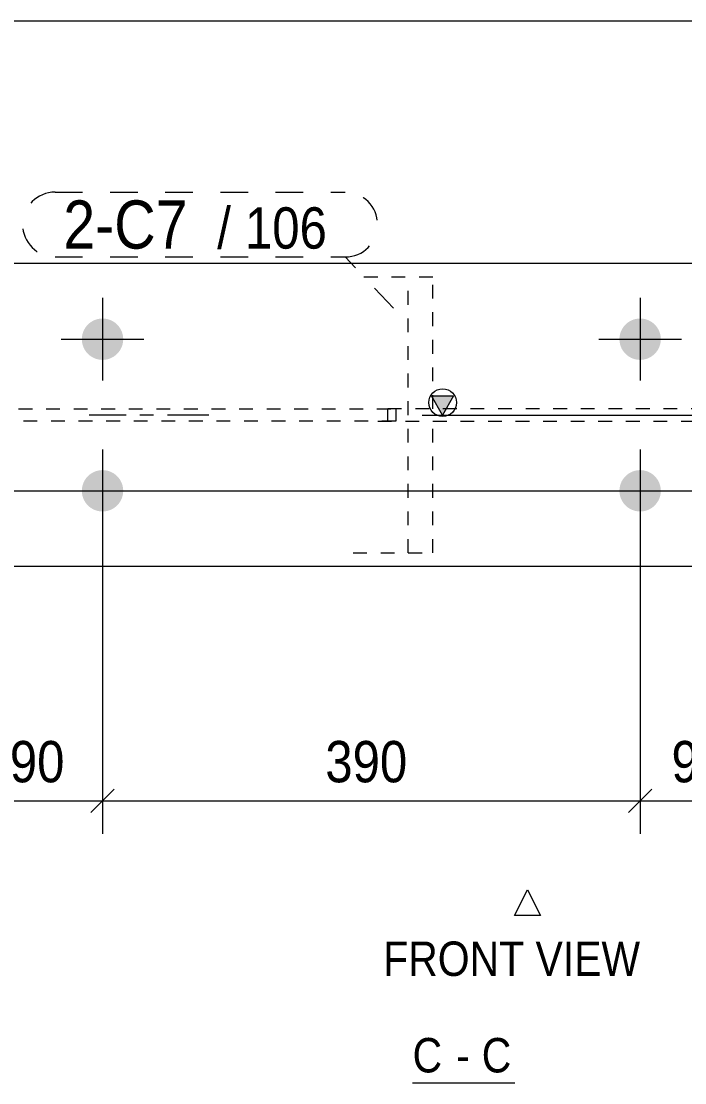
# Model space of a CAD drawing. Header units: millimetres. Extents: x 2 to 579, y 1 to 825.
# Drawn here: x 216.8 to 264.9, y 748 to 825 of the extents above; entities that cross this region are included whole.
import ezdxf

# ---------------------------------------------------------------- set-up
doc = ezdxf.new("R2010")
doc.units = ezdxf.units.MM
for name, pattern in [('XKITLINE00', [0]), ('XKITLINE01', [4, 1, -1, 1, -1]), ('XKITLINE02', [4, 2, -2]), ('XKITLINE03', [6, 3, -1, 1, -1])]:
    doc.linetypes.add(name, pattern=pattern)
for name, color, linetype, lineweight in [('Bolt', 3, 'Continuous', 0), ('Dimensions', 7, 'Continuous', 0), ('DrawingSheet', 5, 'Continuous', 0), ('OtherObjectType', 7, 'Continuous', 0), ('Part', 2, 'Continuous', 0), ('PartMark', 7, 'Continuous', 0)]:
    doc.layers.add(name, color=color, linetype=linetype, lineweight=lineweight)
doc.styles.add('ARIAL', font='ARIAL.TTF')

# ---------------------------------------------------------------- blocks, each defined once
blk = doc.blocks.new('*A116')
at = {"layer": 'Bolt'}
for points in [[(222.73, 803.43), (222.766, 803.428), (222.803, 803.426), (222.84, 803.423), (222.876, 803.419), (222.913, 803.414), (222.949, 803.408), (222.985, 803.401), (223.021, 803.394), (223.057, 803.385), (223.093, 803.376), (223.128, 803.366), (223.163, 803.355), (223.198, 803.343), (223.233, 803.33), (223.267, 803.316), (223.301, 803.302), (223.334, 803.286), (223.367, 803.27), (223.4, 803.253), (223.432, 803.235), (223.464, 803.217), (223.495, 803.198), (223.526, 803.177), (223.557, 803.157), (223.586, 803.135), (223.616, 803.113), (223.644, 803.09), (223.673, 803.066), (223.7, 803.042), (223.727, 803.017), (223.753, 802.991), (223.779, 802.965), (223.804, 802.938), (223.829, 802.91), (223.852, 802.882), (223.875, 802.853), (223.898, 802.824), (223.919, 802.794), (223.94, 802.764), (223.96, 802.733), (223.979, 802.701), (223.998, 802.67), (224.016, 802.637), (224.033, 802.605), (224.049, 802.572), (224.064, 802.538), (224.079, 802.504), (224.092, 802.47), (224.105, 802.436), (224.117, 802.401), (224.128, 802.366), (224.138, 802.33), (224.148, 802.295), (224.156, 802.259), (224.164, 802.223), (224.171, 802.187), (224.177, 802.15), (224.182, 802.114), (224.186, 802.077), (224.189, 802.041), (224.191, 802.004), (224.192, 801.967), (224.193, 801.93), (224.192, 801.893), (224.191, 801.857), (224.189, 801.82), (224.186, 801.783), (224.182, 801.747), (224.177, 801.71), (224.171, 801.674), (224.164, 801.638), (224.156, 801.602), (224.148, 801.566), (224.138, 801.53), (224.128, 801.495), (224.117, 801.46), (224.105, 801.425), (224.092, 801.39), (224.079, 801.356), (224.064, 801.322), (224.049, 801.289), (224.033, 801.256), (224.016, 801.223), (223.998, 801.191), (223.979, 801.159), (223.96, 801.128), (223.94, 801.097), (223.919, 801.067), (223.898, 801.037), (223.875, 801.007), (223.852, 800.979), (223.829, 800.951), (223.804, 800.923), (223.779, 800.896), (223.753, 800.87), (223.727, 800.844), (223.7, 800.819), (223.673, 800.794), (223.644, 800.771), (223.616, 800.748), (223.586, 800.725), (223.557, 800.704), (223.526, 800.683), (223.495, 800.663), (223.464, 800.644), (223.432, 800.625), (223.4, 800.607), (223.367, 800.59), (223.334, 800.574), (223.301, 800.559), (223.267, 800.544), (223.233, 800.531), (223.198, 800.518), (223.163, 800.506), (223.128, 800.495), (223.093, 800.485), (223.057, 800.475), (223.021, 800.467), (222.985, 800.459), (222.949, 800.452), (222.913, 800.447), (222.876, 800.442), (222.84, 800.438), (222.803, 800.434), (222.766, 800.432), (222.73, 800.431), (222.693, 800.43), (222.656, 800.431), (222.619, 800.432), (222.582, 800.434), (222.546, 800.438), (222.509, 800.442), (222.473, 800.447), (222.436, 800.452), (222.4, 800.459), (222.364, 800.467), (222.328, 800.475), (222.293, 800.485), (222.257, 800.495), (222.222, 800.506), (222.187, 800.518), (222.153, 800.531), (222.119, 800.544), (222.085, 800.559), (222.051, 800.574), (222.018, 800.59), (221.986, 800.607), (221.953, 800.625), (221.922, 800.644), (221.89, 800.663), (221.859, 800.683), (221.829, 800.704), (221.799, 800.725), (221.77, 800.748), (221.741, 800.771), (221.713, 800.794), (221.685, 800.819), (221.659, 800.844), (221.632, 800.87), (221.606, 800.896), (221.581, 800.923), (221.557, 800.951), (221.533, 800.979), (221.51, 801.007), (221.488, 801.037), (221.466, 801.067), (221.446, 801.097), (221.426, 801.128), (221.406, 801.159), (221.388, 801.191), (221.37, 801.223), (221.353, 801.256), (221.337, 801.289), (221.322, 801.322), (221.307, 801.356), (221.293, 801.39), (221.281, 801.425), (221.269, 801.46), (221.257, 801.495), (221.247, 801.53), (221.238, 801.566), (221.229, 801.602), (221.222, 801.638), (221.215, 801.674), (221.209, 801.71), (221.204, 801.747), (221.2, 801.783), (221.197, 801.82), (221.195, 801.857), (221.193, 801.893), (221.193, 801.93), (221.193, 801.967), (221.195, 802.004), (221.197, 802.041), (221.2, 802.077), (221.204, 802.114), (221.209, 802.15), (221.215, 802.187), (221.222, 802.223), (221.229, 802.259), (221.238, 802.295), (221.247, 802.33), (221.257, 802.366), (221.269, 802.401), (221.281, 802.436), (221.293, 802.47), (221.307, 802.504), (221.322, 802.538), (221.337, 802.572), (221.353, 802.605), (221.37, 802.637), (221.388, 802.67), (221.406, 802.701), (221.426, 802.733), (221.446, 802.764), (221.466, 802.794), (221.488, 802.824), (221.51, 802.853), (221.533, 802.882), (221.557, 802.91), (221.581, 802.938), (221.606, 802.965), (221.632, 802.991), (221.659, 803.017), (221.685, 803.042), (221.713, 803.066), (221.741, 803.09), (221.77, 803.113), (221.799, 803.135), (221.829, 803.157), (221.859, 803.177), (221.89, 803.198), (221.922, 803.217), (221.953, 803.235), (221.986, 803.253), (222.018, 803.27), (222.051, 803.286), (222.085, 803.302), (222.119, 803.316), (222.153, 803.33), (222.187, 803.343), (222.222, 803.355), (222.257, 803.366), (222.293, 803.376), (222.328, 803.385), (222.364, 803.394), (222.4, 803.401), (222.436, 803.408), (222.473, 803.414), (222.509, 803.419), (222.546, 803.423), (222.582, 803.426), (222.619, 803.428), (222.656, 803.43), (222.693, 803.43)], [(261.73, 803.43), (261.766, 803.428), (261.803, 803.426), (261.84, 803.423), (261.876, 803.419), (261.913, 803.414), (261.949, 803.408), (261.985, 803.401), (262.021, 803.394), (262.057, 803.385), (262.093, 803.376), (262.128, 803.366), (262.163, 803.355), (262.198, 803.343), (262.233, 803.33), (262.267, 803.316), (262.301, 803.302), (262.334, 803.286), (262.367, 803.27), (262.4, 803.253), (262.432, 803.235), (262.464, 803.217), (262.495, 803.198), (262.526, 803.177), (262.557, 803.157), (262.586, 803.135), (262.616, 803.113), (262.644, 803.09), (262.673, 803.066), (262.7, 803.042), (262.727, 803.017), (262.753, 802.991), (262.779, 802.965), (262.804, 802.938), (262.829, 802.91), (262.852, 802.882), (262.875, 802.853), (262.898, 802.824), (262.919, 802.794), (262.94, 802.764), (262.96, 802.733), (262.979, 802.701), (262.998, 802.67), (263.016, 802.637), (263.033, 802.605), (263.049, 802.572), (263.064, 802.538), (263.079, 802.504), (263.092, 802.47), (263.105, 802.436), (263.117, 802.401), (263.128, 802.366), (263.138, 802.33), (263.148, 802.295), (263.156, 802.259), (263.164, 802.223), (263.171, 802.187), (263.177, 802.15), (263.182, 802.114), (263.186, 802.077), (263.189, 802.041), (263.191, 802.004), (263.192, 801.967), (263.193, 801.93), (263.192, 801.893), (263.191, 801.857), (263.189, 801.82), (263.186, 801.783), (263.182, 801.747), (263.177, 801.71), (263.171, 801.674), (263.164, 801.638), (263.156, 801.602), (263.148, 801.566), (263.138, 801.53), (263.128, 801.495), (263.117, 801.46), (263.105, 801.425), (263.092, 801.39), (263.079, 801.356), (263.064, 801.322), (263.049, 801.289), (263.033, 801.256), (263.016, 801.223), (262.998, 801.191), (262.979, 801.159), (262.96, 801.128), (262.94, 801.097), (262.919, 801.067), (262.898, 801.037), (262.875, 801.007), (262.852, 800.979), (262.829, 800.951), (262.804, 800.923), (262.779, 800.896), (262.753, 800.87), (262.727, 800.844), (262.7, 800.819), (262.673, 800.794), (262.644, 800.771), (262.616, 800.748), (262.586, 800.725), (262.557, 800.704), (262.526, 800.683), (262.495, 800.663), (262.464, 800.644), (262.432, 800.625), (262.4, 800.607), (262.367, 800.59), (262.334, 800.574), (262.301, 800.559), (262.267, 800.544), (262.233, 800.531), (262.198, 800.518), (262.163, 800.506), (262.128, 800.495), (262.093, 800.485), (262.057, 800.475), (262.021, 800.467), (261.985, 800.459), (261.949, 800.452), (261.913, 800.447), (261.876, 800.442), (261.84, 800.438), (261.803, 800.434), (261.766, 800.432), (261.73, 800.431), (261.693, 800.43), (261.656, 800.431), (261.619, 800.432), (261.582, 800.434), (261.546, 800.438), (261.509, 800.442), (261.473, 800.447), (261.436, 800.452), (261.4, 800.459), (261.364, 800.467), (261.328, 800.475), (261.293, 800.485), (261.257, 800.495), (261.222, 800.506), (261.187, 800.518), (261.153, 800.531), (261.119, 800.544), (261.085, 800.559), (261.051, 800.574), (261.018, 800.59), (260.986, 800.607), (260.953, 800.625), (260.922, 800.644), (260.89, 800.663), (260.859, 800.683), (260.829, 800.704), (260.799, 800.725), (260.77, 800.748), (260.741, 800.771), (260.713, 800.794), (260.685, 800.819), (260.659, 800.844), (260.632, 800.87), (260.606, 800.896), (260.581, 800.923), (260.557, 800.951), (260.533, 800.979), (260.51, 801.007), (260.488, 801.037), (260.466, 801.067), (260.446, 801.097), (260.426, 801.128), (260.406, 801.159), (260.388, 801.191), (260.37, 801.223), (260.353, 801.256), (260.337, 801.289), (260.322, 801.322), (260.307, 801.356), (260.293, 801.39), (260.281, 801.425), (260.269, 801.46), (260.257, 801.495), (260.247, 801.53), (260.238, 801.566), (260.229, 801.602), (260.222, 801.638), (260.215, 801.674), (260.209, 801.71), (260.204, 801.747), (260.2, 801.783), (260.197, 801.82), (260.195, 801.857), (260.193, 801.893), (260.193, 801.93), (260.193, 801.967), (260.195, 802.004), (260.197, 802.041), (260.2, 802.077), (260.204, 802.114), (260.209, 802.15), (260.215, 802.187), (260.222, 802.223), (260.229, 802.259), (260.238, 802.295), (260.247, 802.33), (260.257, 802.366), (260.269, 802.401), (260.281, 802.436), (260.293, 802.47), (260.307, 802.504), (260.322, 802.538), (260.337, 802.572), (260.353, 802.605), (260.37, 802.637), (260.388, 802.67), (260.406, 802.701), (260.426, 802.733), (260.446, 802.764), (260.466, 802.794), (260.488, 802.824), (260.51, 802.853), (260.533, 802.882), (260.557, 802.91), (260.581, 802.938), (260.606, 802.965), (260.632, 802.991), (260.659, 803.017), (260.685, 803.042), (260.713, 803.066), (260.741, 803.09), (260.77, 803.113), (260.799, 803.135), (260.829, 803.157), (260.859, 803.177), (260.89, 803.198), (260.922, 803.217), (260.953, 803.235), (260.986, 803.253), (261.018, 803.27), (261.051, 803.286), (261.085, 803.302), (261.119, 803.316), (261.153, 803.33), (261.187, 803.343), (261.222, 803.355), (261.257, 803.366), (261.293, 803.376), (261.328, 803.385), (261.364, 803.394), (261.4, 803.401), (261.436, 803.408), (261.473, 803.414), (261.509, 803.419), (261.546, 803.423), (261.582, 803.426), (261.619, 803.428), (261.656, 803.43), (261.693, 803.43)], [(222.73, 792.43), (222.766, 792.428), (222.803, 792.426), (222.84, 792.423), (222.876, 792.419), (222.913, 792.414), (222.949, 792.408), (222.985, 792.401), (223.021, 792.394), (223.057, 792.385), (223.093, 792.376), (223.128, 792.366), (223.163, 792.355), (223.198, 792.343), (223.233, 792.33), (223.267, 792.316), (223.301, 792.302), (223.334, 792.286), (223.367, 792.27), (223.4, 792.253), (223.432, 792.235), (223.464, 792.217), (223.495, 792.198), (223.526, 792.177), (223.557, 792.157), (223.586, 792.135), (223.616, 792.113), (223.644, 792.09), (223.673, 792.066), (223.7, 792.042), (223.727, 792.017), (223.753, 791.991), (223.779, 791.965), (223.804, 791.938), (223.829, 791.91), (223.852, 791.882), (223.875, 791.853), (223.898, 791.824), (223.919, 791.794), (223.94, 791.764), (223.96, 791.733), (223.979, 791.701), (223.998, 791.67), (224.016, 791.637), (224.033, 791.605), (224.049, 791.572), (224.064, 791.538), (224.079, 791.504), (224.092, 791.47), (224.105, 791.436), (224.117, 791.401), (224.128, 791.366), (224.138, 791.33), (224.148, 791.295), (224.156, 791.259), (224.164, 791.223), (224.171, 791.187), (224.177, 791.15), (224.182, 791.114), (224.186, 791.077), (224.189, 791.041), (224.191, 791.004), (224.192, 790.967), (224.193, 790.93), (224.192, 790.893), (224.191, 790.857), (224.189, 790.82), (224.186, 790.783), (224.182, 790.747), (224.177, 790.71), (224.171, 790.674), (224.164, 790.638), (224.156, 790.602), (224.148, 790.566), (224.138, 790.53), (224.128, 790.495), (224.117, 790.46), (224.105, 790.425), (224.092, 790.39), (224.079, 790.356), (224.064, 790.322), (224.049, 790.289), (224.033, 790.256), (224.016, 790.223), (223.998, 790.191), (223.979, 790.159), (223.96, 790.128), (223.94, 790.097), (223.919, 790.067), (223.898, 790.037), (223.875, 790.007), (223.852, 789.979), (223.829, 789.951), (223.804, 789.923), (223.779, 789.896), (223.753, 789.87), (223.727, 789.844), (223.7, 789.819), (223.673, 789.794), (223.644, 789.771), (223.616, 789.748), (223.586, 789.725), (223.557, 789.704), (223.526, 789.683), (223.495, 789.663), (223.464, 789.644), (223.432, 789.625), (223.4, 789.607), (223.367, 789.59), (223.334, 789.574), (223.301, 789.559), (223.267, 789.544), (223.233, 789.531), (223.198, 789.518), (223.163, 789.506), (223.128, 789.495), (223.093, 789.485), (223.057, 789.475), (223.021, 789.467), (222.985, 789.459), (222.949, 789.452), (222.913, 789.447), (222.876, 789.442), (222.84, 789.438), (222.803, 789.434), (222.766, 789.432), (222.73, 789.431), (222.693, 789.43), (222.656, 789.431), (222.619, 789.432), (222.582, 789.434), (222.546, 789.438), (222.509, 789.442), (222.473, 789.447), (222.436, 789.452), (222.4, 789.459), (222.364, 789.467), (222.328, 789.475), (222.293, 789.485), (222.257, 789.495), (222.222, 789.506), (222.187, 789.518), (222.153, 789.531), (222.119, 789.544), (222.085, 789.559), (222.051, 789.574), (222.018, 789.59), (221.986, 789.607), (221.953, 789.625), (221.922, 789.644), (221.89, 789.663), (221.859, 789.683), (221.829, 789.704), (221.799, 789.725), (221.77, 789.748), (221.741, 789.771), (221.713, 789.794), (221.685, 789.819), (221.659, 789.844), (221.632, 789.87), (221.606, 789.896), (221.581, 789.923), (221.557, 789.951), (221.533, 789.979), (221.51, 790.007), (221.488, 790.037), (221.466, 790.067), (221.446, 790.097), (221.426, 790.128), (221.406, 790.159), (221.388, 790.191), (221.37, 790.223), (221.353, 790.256), (221.337, 790.289), (221.322, 790.322), (221.307, 790.356), (221.293, 790.39), (221.281, 790.425), (221.269, 790.46), (221.257, 790.495), (221.247, 790.53), (221.238, 790.566), (221.229, 790.602), (221.222, 790.638), (221.215, 790.674), (221.209, 790.71), (221.204, 790.747), (221.2, 790.783), (221.197, 790.82), (221.195, 790.857), (221.193, 790.893), (221.193, 790.93), (221.193, 790.967), (221.195, 791.004), (221.197, 791.041), (221.2, 791.077), (221.204, 791.114), (221.209, 791.15), (221.215, 791.187), (221.222, 791.223), (221.229, 791.259), (221.238, 791.295), (221.247, 791.33), (221.257, 791.366), (221.269, 791.401), (221.281, 791.436), (221.293, 791.47), (221.307, 791.504), (221.322, 791.538), (221.337, 791.572), (221.353, 791.605), (221.37, 791.637), (221.388, 791.67), (221.406, 791.701), (221.426, 791.733), (221.446, 791.764), (221.466, 791.794), (221.488, 791.824), (221.51, 791.853), (221.533, 791.882), (221.557, 791.91), (221.581, 791.938), (221.606, 791.965), (221.632, 791.991), (221.659, 792.017), (221.685, 792.042), (221.713, 792.066), (221.741, 792.09), (221.77, 792.113), (221.799, 792.135), (221.829, 792.157), (221.859, 792.177), (221.89, 792.198), (221.922, 792.217), (221.953, 792.235), (221.986, 792.253), (222.018, 792.27), (222.051, 792.286), (222.085, 792.302), (222.119, 792.316), (222.153, 792.33), (222.187, 792.343), (222.222, 792.355), (222.257, 792.366), (222.293, 792.376), (222.328, 792.385), (222.364, 792.394), (222.4, 792.401), (222.436, 792.408), (222.473, 792.414), (222.509, 792.419), (222.546, 792.423), (222.582, 792.426), (222.619, 792.428), (222.656, 792.43), (222.693, 792.43)], [(261.73, 792.43), (261.766, 792.428), (261.803, 792.426), (261.84, 792.423), (261.876, 792.419), (261.913, 792.414), (261.949, 792.408), (261.985, 792.401), (262.021, 792.394), (262.057, 792.385), (262.093, 792.376), (262.128, 792.366), (262.163, 792.355), (262.198, 792.343), (262.233, 792.33), (262.267, 792.316), (262.301, 792.302), (262.334, 792.286), (262.367, 792.27), (262.4, 792.253), (262.432, 792.235), (262.464, 792.217), (262.495, 792.198), (262.526, 792.177), (262.557, 792.157), (262.586, 792.135), (262.616, 792.113), (262.644, 792.09), (262.673, 792.066), (262.7, 792.042), (262.727, 792.017), (262.753, 791.991), (262.779, 791.965), (262.804, 791.938), (262.829, 791.91), (262.852, 791.882), (262.875, 791.853), (262.898, 791.824), (262.919, 791.794), (262.94, 791.764), (262.96, 791.733), (262.979, 791.701), (262.998, 791.67), (263.016, 791.637), (263.033, 791.605), (263.049, 791.572), (263.064, 791.538), (263.079, 791.504), (263.092, 791.47), (263.105, 791.436), (263.117, 791.401), (263.128, 791.366), (263.138, 791.33), (263.148, 791.295), (263.156, 791.259), (263.164, 791.223), (263.171, 791.187), (263.177, 791.15), (263.182, 791.114), (263.186, 791.077), (263.189, 791.041), (263.191, 791.004), (263.192, 790.967), (263.193, 790.93), (263.192, 790.893), (263.191, 790.857), (263.189, 790.82), (263.186, 790.783), (263.182, 790.747), (263.177, 790.71), (263.171, 790.674), (263.164, 790.638), (263.156, 790.602), (263.148, 790.566), (263.138, 790.53), (263.128, 790.495), (263.117, 790.46), (263.105, 790.425), (263.092, 790.39), (263.079, 790.356), (263.064, 790.322), (263.049, 790.289), (263.033, 790.256), (263.016, 790.223), (262.998, 790.191), (262.979, 790.159), (262.96, 790.128), (262.94, 790.097), (262.919, 790.067), (262.898, 790.037), (262.875, 790.007), (262.852, 789.979), (262.829, 789.951), (262.804, 789.923), (262.779, 789.896), (262.753, 789.87), (262.727, 789.844), (262.7, 789.819), (262.673, 789.794), (262.644, 789.771), (262.616, 789.748), (262.586, 789.725), (262.557, 789.704), (262.526, 789.683), (262.495, 789.663), (262.464, 789.644), (262.432, 789.625), (262.4, 789.607), (262.367, 789.59), (262.334, 789.574), (262.301, 789.559), (262.267, 789.544), (262.233, 789.531), (262.198, 789.518), (262.163, 789.506), (262.128, 789.495), (262.093, 789.485), (262.057, 789.475), (262.021, 789.467), (261.985, 789.459), (261.949, 789.452), (261.913, 789.447), (261.876, 789.442), (261.84, 789.438), (261.803, 789.434), (261.766, 789.432), (261.73, 789.431), (261.693, 789.43), (261.656, 789.431), (261.619, 789.432), (261.582, 789.434), (261.546, 789.438), (261.509, 789.442), (261.473, 789.447), (261.436, 789.452), (261.4, 789.459), (261.364, 789.467), (261.328, 789.475), (261.293, 789.485), (261.257, 789.495), (261.222, 789.506), (261.187, 789.518), (261.153, 789.531), (261.119, 789.544), (261.085, 789.559), (261.051, 789.574), (261.018, 789.59), (260.986, 789.607), (260.953, 789.625), (260.922, 789.644), (260.89, 789.663), (260.859, 789.683), (260.829, 789.704), (260.799, 789.725), (260.77, 789.748), (260.741, 789.771), (260.713, 789.794), (260.685, 789.819), (260.659, 789.844), (260.632, 789.87), (260.606, 789.896), (260.581, 789.923), (260.557, 789.951), (260.533, 789.979), (260.51, 790.007), (260.488, 790.037), (260.466, 790.067), (260.446, 790.097), (260.426, 790.128), (260.406, 790.159), (260.388, 790.191), (260.37, 790.223), (260.353, 790.256), (260.337, 790.289), (260.322, 790.322), (260.307, 790.356), (260.293, 790.39), (260.281, 790.425), (260.269, 790.46), (260.257, 790.495), (260.247, 790.53), (260.238, 790.566), (260.229, 790.602), (260.222, 790.638), (260.215, 790.674), (260.209, 790.71), (260.204, 790.747), (260.2, 790.783), (260.197, 790.82), (260.195, 790.857), (260.193, 790.893), (260.193, 790.93), (260.193, 790.967), (260.195, 791.004), (260.197, 791.041), (260.2, 791.077), (260.204, 791.114), (260.209, 791.15), (260.215, 791.187), (260.222, 791.223), (260.229, 791.259), (260.238, 791.295), (260.247, 791.33), (260.257, 791.366), (260.269, 791.401), (260.281, 791.436), (260.293, 791.47), (260.307, 791.504), (260.322, 791.538), (260.337, 791.572), (260.353, 791.605), (260.37, 791.637), (260.388, 791.67), (260.406, 791.701), (260.426, 791.733), (260.446, 791.764), (260.466, 791.794), (260.488, 791.824), (260.51, 791.853), (260.533, 791.882), (260.557, 791.91), (260.581, 791.938), (260.606, 791.965), (260.632, 791.991), (260.659, 792.017), (260.685, 792.042), (260.713, 792.066), (260.741, 792.09), (260.77, 792.113), (260.799, 792.135), (260.829, 792.157), (260.859, 792.177), (260.89, 792.198), (260.922, 792.217), (260.953, 792.235), (260.986, 792.253), (261.018, 792.27), (261.051, 792.286), (261.085, 792.302), (261.119, 792.316), (261.153, 792.33), (261.187, 792.343), (261.222, 792.355), (261.257, 792.366), (261.293, 792.376), (261.328, 792.385), (261.364, 792.394), (261.4, 792.401), (261.436, 792.408), (261.473, 792.414), (261.509, 792.419), (261.546, 792.423), (261.582, 792.426), (261.619, 792.428), (261.656, 792.43), (261.693, 792.43)]]:
    blk.add_hatch(color=3, dxfattribs=at).paths.add_polyline_path(points, flags=17)
at = {"layer": 'Bolt', "color": 3, "linetype": 'XKITLINE00', "lineweight": 0}
for p, q in [((222.693, 804.93), (222.693, 798.93)), ((261.693, 804.93), (261.693, 798.93)), ((219.693, 801.93), (225.693, 801.93)), ((258.693, 801.93), (264.693, 801.93)), ((222.693, 793.93), (222.693, 787.93)), ((261.693, 793.93), (261.693, 787.93)), ((219.693, 790.93), (225.693, 790.93)), ((258.693, 790.93), (264.693, 790.93))]:
    blk.add_line(p, q, dxfattribs=at)
blk = doc.blocks.new('*A119')
at = {"layer": 'Part', "color": 2, "linetype": 'XKITLINE00', "lineweight": 0}
for p, q in [((314.598, 807.43), (181.596, 807.43)), ((314.598, 785.43), (181.596, 785.43))]:
    blk.add_line(p, q, dxfattribs=at)
blk = doc.blocks.new('*A120')
at = {"layer": 'Part'}
blk.add_hatch(color=2, dxfattribs=at).paths.add_polyline_path([(246.566, 797.83), (248.166, 797.83), (247.366, 796.43)], flags=17)
at = {"layer": 'Part', "color": 7, "linetype": 'XKITLINE01', "lineweight": 0}
for p, q in [((246.654, 806.43), (240.877, 806.43)), ((244.871, 786.43), (244.871, 806.43)), ((246.654, 796.88), (246.654, 806.43)), ((302.173, 806.43), (296.396, 806.43)), ((300.39, 806.43), (300.39, 796.88)), ((302.173, 786.43), (302.173, 806.43)), ((300.39, 796.88), (242.66, 796.88)), ((242.66, 795.98), (300.39, 795.98)), ((246.654, 786.43), (246.654, 795.98)), ((300.39, 795.98), (300.39, 786.43)), ((240.877, 786.43), (246.654, 786.43)), ((296.396, 786.43), (302.173, 786.43))]:
    blk.add_line(p, q, dxfattribs=at)
at = {"layer": 'Part', "color": 2, "linetype": 'XKITLINE00', "lineweight": 0}
for p, q in [((247.366, 796.43), (246.566, 797.83)), ((246.566, 797.83), (248.166, 797.83)), ((248.166, 797.83), (247.366, 796.43))]:
    blk.add_line(p, q, dxfattribs=at)
at = {"layer": 'Part', "color": 7, "linetype": 'XKITLINE03', "lineweight": 0}
blk.add_line((269.528, 796.43), (279.713, 796.43), dxfattribs=at)
at = {"layer": 'Part', "color": 2, "linetype": 'XKITLINE00', "lineweight": 0}
blk.add_circle((247.366, 797.33), 1, dxfattribs=at)
blk = doc.blocks.new('*A121')
at = {"layer": 'Part', "color": 7, "linetype": 'XKITLINE01', "lineweight": 0}
for p, q in [((194.937, 806.43), (199.871, 806.43)), ((198.205, 786.43), (198.205, 806.43)), ((199.871, 796.88), (199.871, 806.43)), ((196.603, 796.88), (243.961, 796.88)), ((243.392, 795.98), (243.392, 796.88)), ((243.961, 796.88), (243.961, 795.98)), ((243.961, 795.98), (196.603, 795.98)), ((199.871, 786.43), (199.871, 795.98)), ((194.937, 786.43), (199.871, 786.43))]:
    blk.add_line(p, q, dxfattribs=at)
at = {"layer": 'Part', "color": 7, "linetype": 'XKITLINE03', "lineweight": 0}
blk.add_line((230.401, 796.43), (221.712, 796.43), dxfattribs=at)
blk = doc.blocks.new('*A126')
at = {"layer": 'DrawingSheet', "color": 5, "linetype": 'XKITLINE00', "lineweight": 0}
blk.add_line((579, 825), (5, 825), dxfattribs=at)
blk = doc.blocks.new('*A272')
at = {"layer": 'Dimensions', "color": 7, "linetype": 'XKITLINE00', "lineweight": 0}
for p, q in [((245.871, 796.43), (343.922, 796.43)), ((188.693, 790.93), (343.922, 790.93))]:
    blk.add_line(p, q, dxfattribs=at)
blk = doc.blocks.new('*A275')
at = {"layer": 'Dimensions', "color": 7, "linetype": 'XKITLINE00', "lineweight": 0}
for p, q in [((213.693, 789.93), (213.693, 766.03)), ((222.693, 789.93), (222.693, 766.03)), ((214.541, 769.279), (212.844, 767.582)), ((223.541, 769.279), (221.844, 767.582)), ((213.693, 768.43), (222.693, 768.43))]:
    blk.add_line(p, q, dxfattribs=at)
at = {"layer": 'Dimensions', "color": 3}
for p in [(213.693, 768.43), (222.693, 768.43)]:
    blk.add_point(p, dxfattribs=at)
at = {"layer": 'Dimensions', "color": 3, "style": 'ARIAL', "width": 0.85}
blk.add_text('90', height=3, dxfattribs=at).set_placement((215.968, 769.78))
blk = doc.blocks.new('*A276')
at = {"layer": 'Dimensions', "color": 7, "linetype": 'XKITLINE00', "lineweight": 0}
for p, q in [((222.693, 789.93), (222.693, 766.03)), ((261.693, 789.93), (261.693, 766.03)), ((223.541, 769.279), (221.844, 767.582)), ((262.541, 769.279), (260.844, 767.582)), ((222.693, 768.43), (261.693, 768.43))]:
    blk.add_line(p, q, dxfattribs=at)
at = {"layer": 'Dimensions', "color": 3}
for p in [(222.693, 768.43), (261.693, 768.43)]:
    blk.add_point(p, dxfattribs=at)
at = {"layer": 'Dimensions', "color": 3, "style": 'ARIAL', "width": 0.85}
blk.add_text('390', height=3, dxfattribs=at).set_placement((238.855, 769.78))
blk = doc.blocks.new('*A277')
at = {"layer": 'Dimensions', "color": 7, "linetype": 'XKITLINE00', "lineweight": 0}
for p, q in [((261.693, 789.93), (261.693, 766.03)), ((270.693, 789.93), (270.693, 766.03)), ((262.541, 769.279), (260.844, 767.582)), ((271.541, 769.279), (269.844, 767.582)), ((261.693, 768.43), (270.693, 768.43))]:
    blk.add_line(p, q, dxfattribs=at)
at = {"layer": 'Dimensions', "color": 3}
for p in [(261.693, 768.43), (270.693, 768.43)]:
    blk.add_point(p, dxfattribs=at)
at = {"layer": 'Dimensions', "color": 3, "style": 'ARIAL', "width": 0.85}
blk.add_text('90', height=3, dxfattribs=at).set_placement((263.968, 769.78))
blk = doc.blocks.new('*A288')
at = {"layer": 'PartMark', "color": 7, "linetype": 'XKITLINE02', "lineweight": 0}
for p, q in [((219.247, 812.6), (240.3, 812.6)), ((219.247, 807.9), (240.3, 807.9)), ((243.8, 804.188), (240.3, 807.9))]:
    blk.add_line(p, q, dxfattribs=at)
for centre, start, end in [((219.247, 810.25), 90, 270), ((240.3, 810.25), 270, 90)]:
    blk.add_arc(centre, 2.35, start, end, dxfattribs=at)
at = {"layer": 'PartMark', "color": 1, "style": 'ARIAL', "width": 0.85}
blk.add_text('2-C7', height=3.5, dxfattribs=at).set_placement((219.847, 808.5))
at = {"layer": 'PartMark', "color": 3, "style": 'ARIAL', "width": 0.85}
for s, p in [('/', (231.013, 808.5)), ('106', (233.025, 808.5))]:
    blk.add_text(s, height=3, dxfattribs=at).set_placement(p)
blk = doc.blocks.new('*A290')
at = {"layer": 'OtherObjectType', "color": 7, "linetype": 'XKITLINE00', "lineweight": 0}
for p, q in [((252.584, 760.105), (253.522, 761.98)), ((253.522, 761.98), (254.459, 760.105)), ((253.522, 761.98), (253.522, 761.98)), ((254.459, 760.105), (252.584, 760.105)), ((245.185, 747.98), (252.609, 747.98))]:
    blk.add_line(p, q, dxfattribs=at)
at = {"layer": 'OtherObjectType', "color": 7, "style": 'ARIAL', "width": 0.85}
for s, p in [('FRONT VIEW', (243.058, 755.73)), ('C', (245.185, 748.73)), ('C', (250.202, 748.73)), ('-', (248.342, 748.73))]:
    blk.add_text(s, height=2.5, dxfattribs=at).set_placement(p)

msp = doc.modelspace()

# ---------------------------------------------------------------- block references
at = {"lineweight": 0}
for name in ['*A126', '*A288', '*A119', '*A121', '*A116', '*A272', '*A275', '*A276', '*A277']:
    msp.add_blockref(name, (0, 0), dxfattribs=at)
at = {"layer": 'OtherObjectType', "lineweight": 0}
msp.add_blockref('*A290', (0, 0), dxfattribs=at)
at = {"layer": 'Part', "lineweight": 0}
msp.add_blockref('*A120', (0, 0), dxfattribs=at)

doc.saveas('drawing.dxf')
